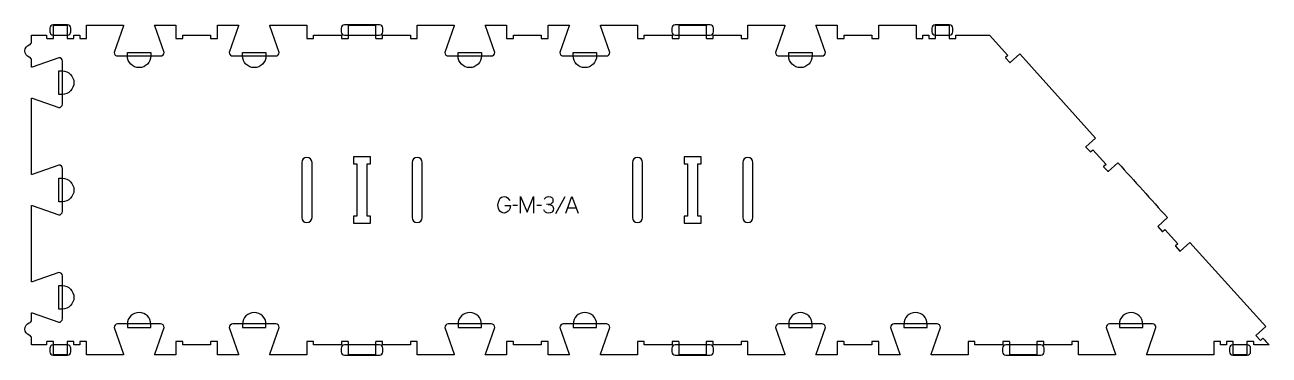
# Model space of a CAD drawing. Header units: millimetres. Extents: x -1036 to 1222, y -288 to 312.
import ezdxf

# ---------------------------------------------------------------- set-up
doc = ezdxf.new("R2010")
doc.units = ezdxf.units.MM
for name, color, linetype, true_color in [('1_ANYTOOL_1MMDEEP_LABELS_S', 2, 'Continuous', 0xffff00), ('3_ANYTOOL_CUTTHROUGH_INSID', 4, 'Continuous', 0x00ffff), ('4_ANYTOOL_CUTTHROUGH_OUTSI', 5, 'Continuous', 0x0000ff), ('5_ANYTOOL_HALF_MILL_9MM_IN', 3, 'Continuous', 0x00ff00)]:
    doc.layers.add(name, color=color, linetype=linetype, true_color=true_color)

msp = doc.modelspace()

# ---------------------------------------------------------------- linework, layer by layer
at = {"layer": '1_ANYTOOL_1MMDEEP_LABELS_S'}
for p, q in [((-141.7, -16.1), (-150.5, -16.2)), ((-98.2, -16.1), (-107, -16.2)), ((-55.7, -0.5), (-72.9, -31.3)), ((-50.5, -20.5), (-35.6, -20.5))]:
    msp.add_line(p, q, dxfattribs=at)
for points in [[(-164.6, -16.2), (-154.8, -16.3), (-155.8, -22.2), (-157, -24.6), (-158.5, -26.5), (-162.2, -29.2), (-166.2, -30.1), (-168.2, -29.9), (-170.2, -29.2), (-173.8, -26.6), (-175.3, -24.5), (-176.4, -22), (-177.2, -15.5), (-176.5, -10.2), (-174.6, -5.1), (-173, -2.9), (-170.9, -1.3), (-168.5, -0.3), (-165.5, 0), (-162.3, -0.6), (-159.7, -2.3), (-156, -7.4)], [(-136.5, -30), (-136.5, 0), (-124.5, -28.4), (-112.5, -0.2), (-112.5, -30)], [(-86.1, -14.3), (-82.7, -14.8), (-79.6, -16), (-78.3, -16.9), (-77.4, -18.2), (-76.9, -19.7), (-76.7, -21.6), (-77.3, -25.4), (-78.1, -26.9), (-79.2, -28.1), (-82.1, -29.5), (-85.9, -30), (-88.8, -29.7), (-91.1, -28.6), (-93, -26.8), (-94.3, -24.3)], [(-93.2, -5), (-91.8, -2.8), (-89.9, -1.3), (-87.7, -0.3), (-85, 0), (-82, -0.5), (-79.5, -1.9), (-78.6, -3), (-77.9, -4.2), (-77.4, -7.3), (-77.7, -9.7), (-78.6, -11.5), (-79.9, -12.8), (-81.5, -13.6), (-88.9, -14.3)], [(-54, -30), (-43.1, 0), (-32, -30)]]:
    msp.add_lwpolyline(points, dxfattribs=at)
at = {"layer": '3_ANYTOOL_CUTTHROUGH_INSID'}
for points in [[(-514.7, -38.2), (-514.7, 61.8, 1), (-533.2, 61.8), (-533.2, -38.2, 1)], [(-333.2, -38.2, 1), (-314.7, -38.2), (-314.7, 61.8, 1), (-333.2, 61.8)], [(85.3, -38.2), (85.3, 61.8, 1), (66.8, 61.8), (66.8, -38.2, 1)], [(266.8, -38.2, 1), (285.3, -38.2), (285.3, 61.8, 1), (266.8, 61.8)]]:
    msp.add_lwpolyline(points, format="xyb", close=True, dxfattribs=at)
for points in [[(-408.7, 72.1), (-439.2, 72.1), (-439.2, 59.6), (-433.2, 59.6), (-433.2, -35.9), (-439.2, -35.9), (-439.2, -48.4), (-408.7, -48.4), (-408.7, -35.9), (-414.7, -35.9), (-414.7, 59.6), (-408.7, 59.6)], [(191.3, 72.1), (160.8, 72.1), (160.8, 59.6), (166.8, 59.6), (166.8, -35.9), (160.8, -35.9), (160.8, -48.4), (191.3, -48.4), (191.3, -35.9), (185.3, -35.9), (185.3, 59.6), (191.3, 59.6)]]:
    msp.add_lwpolyline(points, close=True, dxfattribs=at)
at = {"layer": '4_ANYTOOL_CUTTHROUGH_OUTSI'}
msp.add_lwpolyline([(343.5, 311.1), (343.2, 309.7), (326.3, 261.3), (326.8, 259), (328.2, 256.9), (330.3, 255.5), (332.6, 255.1), (410.6, 255.1, 0.419618), (416.8, 261.4), (399.9, 309.7), (399.7, 311.1), (438.3, 311.1), (438.3, 287.3, 0.414214), (438.5, 287.1), (450.5, 287.1, 0.414214), (450.8, 287.3), (450.8, 293.1), (501.3, 293.1), (501.3, 287.3, 0.414214), (501.5, 287.1), (513.5, 287.1, 0.414214), (513.8, 287.3), (513.8, 311.1), (581.4, 311.1), (581.4, 287.3, 0.414214), (581.6, 287.1), (593.6, 287.1, 0.414214), (593.9, 287.3), (593.9, 293.1), (604.4, 293.1), (604.4, 287.3, 0.414214), (604.6, 287.1), (616.6, 287.1, 0.414214), (616.9, 287.3), (616.9, 311.1), (641.4, 311.1), (641.4, 287.3, 0.414214), (641.6, 287.1), (653.6, 287.1, 0.414214), (653.9, 287.3), (653.9, 293.1), (714.7, 293.1), (747.9, 256.2), (743.6, 252.4, 0.414214), (743.6, 252), (751.7, 243.1, 0.414214), (752, 243.1), (769.7, 259), (907.3, 106.1), (889.7, 90.2, 0.414214), (889.7, 89.8), (897.7, 80.9, 0.414214), (898, 80.9), (902.3, 84.7), (926.1, 58.4), (921.8, 54.5, 0.414214), (921.8, 54.2), (929.8, 45.2, 0.414214), (930.2, 45.2), (947.8, 61.1, -0.001252), (1037.7, -38.3), (1020.1, -54.2, 0.414214), (1020.1, -54.5), (1028.1, -63.4, 0.414214), (1028.5, -63.4), (1032.7, -59.6), (1056.5, -86), (1052.2, -89.8, 0.414214), (1052.2, -90.2), (1060.2, -99.1, 0.414214), (1060.6, -99.1), (1078.2, -83.2), (1215.9, -236.1), (1198.2, -252, 0.414214), (1198.2, -252.4), (1206.3, -261.3, 0.414214), (1206.6, -261.3), (1210.9, -257.4, 0.010436), (1222.1, -269.4), (1194.1, -269.4), (1194.1, -263.7, 0.414214), (1193.9, -263.4), (1181.9, -263.4, 0.414214), (1181.6, -263.7), (1181.6, -287.4), (1157.1, -287.4), (1157.1, -263.7, 0.414214), (1156.9, -263.4), (1144.9, -263.4, 0.414214), (1144.6, -263.7), (1144.6, -269.4), (1134.1, -269.4), (1134.1, -263.7, 0.414214), (1133.9, -263.4), (1121.9, -263.4, 0.414214), (1121.6, -263.7), (1121.6, -287.4), (999.7, -287.4), (999.9, -286), (1016.8, -237.7), (1016.4, -235.4), (1015, -233.2), (1012.9, -231.8), (1010.6, -231.4), (932.6, -231.4, 0.419618), (926.3, -237.7), (943.2, -286), (943.5, -287.4), (876.3, -287.4), (876.3, -263.7, 0.414214), (876, -263.4), (864, -263.4, 0.414214), (863.8, -263.7), (863.8, -269.4), (813.3, -269.4), (813.3, -263.7, 0.414214), (813, -263.4), (801, -263.4, 0.414214), (800.8, -263.7), (800.8, -287.4), (751.3, -287.4), (751.3, -263.7, 0.414214), (751, -263.4), (739, -263.4, 0.414214), (738.8, -263.7), (738.8, -269.4), (688.3, -269.4), (688.3, -263.7, 0.414214), (688, -263.4), (676, -263.4, 0.414214), (675.8, -263.7), (675.8, -287.4), (608.6, -287.4), (608.8, -286), (625.7, -237.7), (625.3, -235.4), (623.9, -233.2), (621.8, -231.8), (619.5, -231.4), (541.5, -231.4, 0.419618), (535.2, -237.7), (552.1, -286), (552.4, -287.4), (513.8, -287.4), (513.8, -263.7, 0.414214), (513.5, -263.4), (501.5, -263.4, 0.414214), (501.3, -263.7), (501.3, -269.4), (450.8, -269.4), (450.8, -263.7, 0.414214), (450.5, -263.4), (438.5, -263.4, 0.414214), (438.3, -263.7), (438.3, -287.4), (399.7, -287.4), (399.9, -286), (416.8, -237.7), (416.4, -235.4), (415, -233.2), (412.9, -231.8), (410.6, -231.4), (332.6, -231.4, 0.419618), (326.3, -237.7), (343.2, -286), (343.5, -287.4), (276.3, -287.4), (276.3, -263.7, 0.414214), (276, -263.4), (264, -263.4, 0.414214), (263.8, -263.7), (263.8, -269.4), (213.3, -269.4), (213.3, -263.7, 0.414214), (213, -263.4), (201, -263.4, 0.414214), (200.8, -263.7), (200.8, -287.4), (151.3, -287.4), (151.3, -263.7, 0.414214), (151, -263.4), (139, -263.4, 0.414214), (138.8, -263.7), (138.8, -269.4), (88.3, -269.4), (88.3, -263.7, 0.414214), (88, -263.4), (76, -263.4, 0.414214), (75.8, -263.7), (75.8, -287.4), (8.6, -287.4), (8.8, -286), (25.7, -237.7), (25.3, -235.4), (23.9, -233.2), (21.8, -231.8), (19.5, -231.4), (-58.5, -231.4, 0.419618), (-64.8, -237.7), (-47.9, -286), (-47.6, -287.4), (-86.2, -287.4), (-86.2, -263.7, 0.414214), (-86.5, -263.4), (-98.5, -263.4, 0.414214), (-98.7, -263.7), (-98.7, -269.4), (-149.2, -269.4), (-149.2, -263.7, 0.414214), (-149.5, -263.4), (-161.5, -263.4, 0.414214), (-161.7, -263.7), (-161.7, -287.4), (-200.3, -287.4), (-200.1, -286), (-183.2, -237.7), (-183.6, -235.4), (-185, -233.2), (-187.1, -231.8), (-189.4, -231.4), (-267.4, -231.4, 0.419618), (-273.7, -237.7), (-256.8, -286), (-256.5, -287.4), (-323.7, -287.4), (-323.7, -263.7, 0.414214), (-324, -263.4), (-336, -263.4, 0.414214), (-336.2, -263.7), (-336.2, -269.4), (-386.7, -269.4), (-386.7, -263.7, 0.414214), (-387, -263.4), (-399, -263.4, 0.414214), (-399.2, -263.7), (-399.2, -287.4), (-448.7, -287.4), (-448.7, -263.7, 0.414214), (-449, -263.4), (-461, -263.4, 0.414214), (-461.2, -263.7), (-461.2, -269.4), (-511.7, -269.4), (-511.7, -263.7, 0.414214), (-512, -263.4), (-524, -263.4, 0.414214), (-524.2, -263.7), (-524.2, -287.4), (-591.4, -287.4), (-591.2, -286), (-574.3, -237.7), (-574.7, -235.4), (-576.1, -233.2), (-578.2, -231.8), (-580.5, -231.4), (-658.5, -231.4, 0.419618), (-664.8, -237.7), (-647.9, -286), (-647.6, -287.4), (-686.2, -287.4), (-686.2, -263.7, 0.414214), (-686.5, -263.4), (-698.5, -263.4, 0.414214), (-698.7, -263.7), (-698.7, -269.4), (-749.2, -269.4), (-749.2, -263.7, 0.414214), (-749.5, -263.4), (-761.5, -263.4, 0.414214), (-761.7, -263.7), (-761.7, -287.4), (-800.3, -287.4), (-800.1, -286), (-783.2, -237.7), (-783.6, -235.4), (-785, -233.2), (-787.1, -231.8), (-789.4, -231.4), (-867.4, -231.4, 0.419618), (-873.7, -237.7), (-856.8, -286), (-856.5, -287.4), (-923.7, -287.4), (-923.7, -263.7, 0.414214), (-924, -263.4), (-936, -263.4, 0.414214), (-936.2, -263.7), (-936.2, -269.4), (-946.7, -269.4), (-946.7, -263.7, 0.414214), (-947, -263.4), (-959, -263.4, 0.414214), (-959.2, -263.7), (-959.2, -287.4), (-983.7, -287.4), (-983.7, -263.7, 0.414214), (-984, -263.4), (-996, -263.4, 0.414214), (-996.2, -263.7), (-996.2, -269.4), (-1023.7, -269.4), (-1023.7, -257.5, 0.317837), (-1027.9, -251.6, -0.707107), (-1027.9, -229.5, 0.317837), (-1023.7, -223.6), (-1023.7, -211.2), (-1022.3, -211.4), (-974, -228.3), (-971.7, -227.9), (-969.6, -226.5), (-968.2, -224.4), (-967.7, -222.1), (-967.7, -144.1, 0.419618), (-974.1, -137.8), (-1022.3, -154.7), (-1023.7, -154.9), (-1023.7, -16.3), (-1022.3, -16.5), (-974, -33.4), (-971.7, -33), (-969.6, -31.6), (-968.2, -29.5), (-967.7, -27.2), (-967.7, 50.8, 0.419618), (-974.1, 57.1), (-1022.3, 40.2), (-1023.7, 40), (-1023.7, 178.6), (-1022.3, 178.4), (-974, 161.5), (-971.7, 161.9), (-969.6, 163.3), (-968.2, 165.4), (-967.7, 167.7), (-967.7, 245.7, 0.419618), (-974.1, 252), (-1022.3, 235.1), (-1023.7, 234.9), (-1023.7, 247.2, 0.317837), (-1027.9, 253.1, -0.707107), (-1027.9, 275.3, 0.317837), (-1023.7, 281.2), (-1023.7, 293.1), (-996.2, 293.1), (-996.2, 287.3, 0.414214), (-996, 287.1), (-984, 287.1, 0.414214), (-983.7, 287.3), (-983.7, 311.1), (-959.2, 311.1), (-959.2, 287.3, 0.414214), (-959, 287.1), (-947, 287.1, 0.414214), (-946.7, 287.3), (-946.7, 293.1), (-936.2, 293.1), (-936.2, 287.3, 0.414214), (-936, 287.1), (-924, 287.1, 0.414214), (-923.7, 287.3), (-923.7, 311.1), (-856.5, 311.1), (-856.8, 309.7), (-873.7, 261.3), (-873.2, 259), (-871.8, 256.9), (-869.7, 255.5), (-867.4, 255.1), (-789.4, 255.1, 0.419618), (-783.2, 261.4), (-800.1, 309.7), (-800.3, 311.1), (-761.7, 311.1), (-761.7, 287.3, 0.414214), (-761.5, 287.1), (-749.5, 287.1, 0.414214), (-749.2, 287.3), (-749.2, 293.1), (-698.7, 293.1), (-698.7, 287.3, 0.414214), (-698.5, 287.1), (-686.5, 287.1, 0.414214), (-686.2, 287.3), (-686.2, 311.1), (-647.6, 311.1), (-647.9, 309.7), (-664.8, 261.3), (-664.3, 259), (-662.9, 256.9), (-660.8, 255.5), (-658.5, 255.1), (-580.5, 255.1, 0.419618), (-574.3, 261.4), (-591.2, 309.7), (-591.4, 311.1), (-524.2, 311.1), (-524.2, 287.3, 0.414214), (-524, 287.1), (-512, 287.1, 0.414214), (-511.7, 287.3), (-511.7, 293.1), (-461.2, 293.1), (-461.2, 287.3, 0.414214), (-461, 287.1), (-449, 287.1, 0.414214), (-448.7, 287.3), (-448.7, 311.1), (-399.2, 311.1), (-399.2, 287.3, 0.414214), (-399, 287.1), (-387, 287.1, 0.414214), (-386.7, 287.3), (-386.7, 293.1), (-336.2, 293.1), (-336.2, 287.3, 0.414214), (-336, 287.1), (-324, 287.1, 0.414214), (-323.7, 287.3), (-323.7, 311.1), (-256.5, 311.1), (-256.8, 309.7), (-273.7, 261.3), (-273.2, 259), (-271.8, 256.9), (-269.7, 255.5), (-267.4, 255.1), (-189.4, 255.1, 0.419618), (-183.2, 261.4), (-200.1, 309.7), (-200.3, 311.1), (-161.7, 311.1), (-161.7, 287.3, 0.414214), (-161.5, 287.1), (-149.5, 287.1, 0.414214), (-149.2, 287.3), (-149.2, 293.1), (-98.7, 293.1), (-98.7, 287.3, 0.414214), (-98.5, 287.1), (-86.5, 287.1, 0.414214), (-86.2, 287.3), (-86.2, 311.1), (-47.6, 311.1), (-47.9, 309.7), (-64.8, 261.3), (-64.3, 259), (-62.9, 256.9), (-60.8, 255.5), (-58.5, 255.1), (19.5, 255.1, 0.419618), (25.7, 261.4), (8.8, 309.7), (8.6, 311.1), (75.8, 311.1), (75.8, 287.3, 0.414214), (76, 287.1), (88, 287.1, 0.414214), (88.3, 287.3), (88.3, 293.1), (138.8, 293.1), (138.8, 287.3, 0.414214), (139, 287.1), (151, 287.1, 0.414214), (151.3, 287.3), (151.3, 311.1), (200.8, 311.1), (200.8, 287.3, 0.414214), (201, 287.1), (213, 287.1, 0.414214), (213.3, 287.3), (213.3, 293.1), (263.8, 293.1), (263.8, 287.3, 0.414214), (264, 287.1), (276, 287.1, 0.414214), (276.3, 287.3), (276.3, 311.1)], format="xyb", close=True, dxfattribs=at)
at = {"layer": '5_ANYTOOL_HALF_MILL_9MM_IN'}
for points in [[(-984.6, 311.6, 0.414214), (-990.6, 305.6), (-990.6, 299.2, 0.414214), (-984.6, 293.2), (-958.3, 293.2, 0.414214), (-952.3, 299.2), (-952.3, 305.6, 0.414214), (-958.3, 311.6)], [(-455.8, 311.6, 0.414214), (-461.8, 305.6), (-461.8, 299.1, 0.414214), (-455.8, 293.1), (-392.1, 293.1, 0.414214), (-386.1, 299.1), (-386.1, 305.6, 0.414214), (-392.1, 311.6)], [(144.2, 311.6, 0.414214), (138.2, 305.6), (138.2, 299.1, 0.414214), (144.2, 293.1), (207.9, 293.1, 0.414214), (213.9, 299.1), (213.9, 305.6, 0.414214), (207.9, 311.6)], [(616, 311.6, 0.414214), (610, 305.6), (610, 299.1, 0.414214), (616, 293.1), (642.3, 293.1, 0.414214), (648.3, 299.1), (648.3, 305.6, 0.414214), (642.3, 311.6)], [(-807.2, 255.3, -1), (-849.7, 255.3), (-849.7, 261.6), (-807.2, 261.6)], [(-598.3, 255.3, -1), (-640.8, 255.3), (-640.8, 261.6), (-598.3, 261.6)], [(-207.2, 255.3, -1), (-249.7, 255.3), (-249.7, 261.6), (-207.2, 261.6)], [(1.7, 255.3, -1), (-40.8, 255.3), (-40.8, 261.6), (1.7, 261.6)], [(392.8, 255.3, -1), (350.3, 255.3), (350.3, 261.6), (392.8, 261.6)], [(-968, 228, -1), (-968, 185.5), (-974.2, 185.5), (-974.2, 228)], [(-968, 33.1, -1), (-968, -9.4), (-974.2, -9.4), (-974.2, 33.1)], [(-968, -161.8, -1), (-968, -204.3), (-974.2, -204.3), (-974.2, -161.8)], [(-807.2, -231.7, 1), (-849.7, -231.7), (-849.7, -237.9), (-807.2, -237.9)], [(-598.3, -231.7, 1), (-640.8, -231.7), (-640.8, -237.9), (-598.3, -237.9)], [(-207.2, -231.7, 1), (-249.7, -231.7), (-249.7, -237.9), (-207.2, -237.9)], [(1.7, -231.7, 1), (-40.8, -231.7), (-40.8, -237.9), (1.7, -237.9)], [(392.8, -231.7, 1), (350.3, -231.7), (350.3, -237.9), (392.8, -237.9)], [(601.7, -231.7, 1), (559.2, -231.7), (559.2, -237.9), (601.7, -237.9)], [(992.8, -231.7, 1), (950.3, -231.7), (950.3, -237.9), (992.8, -237.9)], [(-984.6, -269.5, 0.414214), (-990.6, -275.5), (-990.6, -281.9, 0.414214), (-984.6, -287.9), (-958.3, -287.9, 0.414214), (-952.3, -281.9), (-952.3, -275.5, 0.414214), (-958.3, -269.5)], [(-455.8, -269.4, 0.414214), (-461.8, -275.4), (-461.8, -281.9, 0.414214), (-455.8, -287.9), (-392.1, -287.9, 0.414214), (-386.1, -281.9), (-386.1, -275.4, 0.414214), (-392.1, -269.4)], [(144.2, -269.4, 0.414214), (138.2, -275.4), (138.2, -281.9, 0.414214), (144.2, -287.9), (207.9, -287.9, 0.414214), (213.9, -281.9), (213.9, -275.4, 0.414214), (207.9, -269.4)], [(744.2, -269.4, 0.414214), (738.2, -275.4), (738.2, -281.9, 0.414214), (744.2, -287.9), (807.9, -287.9, 0.414214), (813.9, -281.9), (813.9, -275.4, 0.414214), (807.9, -269.4)], [(1156.2, -269.4, 0.414214), (1150.2, -275.4), (1150.2, -281.9, 0.414214), (1156.2, -287.9), (1182.5, -287.9, 0.414214), (1188.5, -281.9), (1188.5, -275.4, 0.414214), (1182.5, -269.4)]]:
    msp.add_lwpolyline(points, format="xyb", close=True, dxfattribs=at)

doc.saveas('drawing.dxf')
